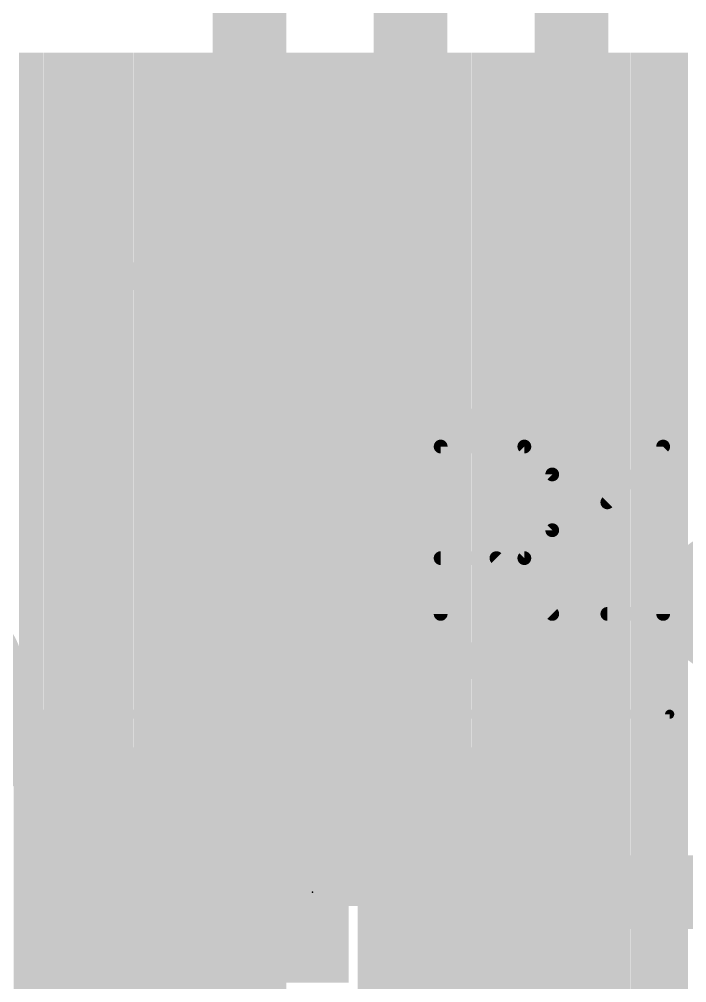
# Model space of a CAD drawing. Extents: x -7.5 to 53.1, y 33.1 to 75.6.
# Drawn here: x 30.35 to 34.04, y 48.7 to 54.02 of the extents above; entities that cross this region are included whole.
import ezdxf

# ---------------------------------------------------------------- set-up
doc = ezdxf.new("R2010")
doc.units = 0
for name, color, linetype in [('1', 22, 'CONTINUOUS'), ('16', 175, 'CONTINUOUS'), ('18', 82, 'CONTINUOUS'), ('21', 251, 'CONTINUOUS'), ('22', 2, 'CONTINUOUS'), ('23', 7, 'CONTINUOUS'), ('25', 253, 'CONTINUOUS'), ('29', 253, 'CONTINUOUS'), ('31', 253, 'CONTINUOUS'), ('35', 253, 'CONTINUOUS'), ('39', 22, 'CONTINUOUS'), ('51', 53, 'CONTINUOUS')]:
    doc.layers.add(name, color=color, linetype=linetype)

# ---------------------------------------------------------------- blocks, each defined once
blk = doc.blocks.new('RECT')
blk.add_solid([(-0.5, -0.5), (0.5, -0.5), (-0.5, 0.5), (0.5, 0.5)])
blk = doc.blocks.new('ROUNDV')
at = {"const_width": 0.5}
blk.add_lwpolyline([(0, -0.25, 1), (0, 0.25, 1), (0, -0.25)], format="xyb", dxfattribs=at)

msp = doc.modelspace()

# ---------------------------------------------------------------- linework, layer by layer
at = {"layer": '1', "const_width": 0.4064}
for points in [[(31.02, 49.371), (29.972, 50.419)], [(31.02, 49.2), (31.02, 49.371)], [(31.03, 49.19), (31.02, 49.2)], [(31.03, 47.2), (31.03, 49.19)], [(34.62, 49.2), (32.92, 49.2)]]:
    msp.add_lwpolyline(points, dxfattribs=at)
at = {"layer": '1', "const_width": 0.2032}
for points in [[(31.1216, 49.371, 1), (30.9184, 49.371)], [(30.9482, 49.2992, 1), (31.0918, 49.4428)], [(31.0918, 49.2718, 1), (30.9482, 49.1282)], [(31.1316, 49.19, 1), (30.9284, 49.19)], [(32.92, 49.3016, 1), (32.92, 49.0984)], [(30.9582, 49.1182, 1), (31.1018, 49.2618)], [(30.9184, 49.2, 1), (31.1216, 49.2)]]:
    msp.add_lwpolyline(points, format="xyb", dxfattribs=at)
at = {"layer": '16', "const_width": 0.4064}
for points in [[(33.401, 58.166), (33.401, 40.259)], [(31.623, 41.021), (31.623, 57.404)], [(32.512, 56.642), (32.512, 40.513)]]:
    msp.add_lwpolyline(points, dxfattribs=at)
at = {"layer": '21', "const_width": 0.1524}
msp.add_lwpolyline([(31.5976, 52.6034), (30.5816, 52.6034)], dxfattribs=at)
at = {"layer": '21', "const_width": 0.0762}
for points in [[(30.5816, 52.6415, 1), (30.5816, 52.5653)], [(31.5976, 52.5653, 1), (31.5976, 52.6415)]]:
    msp.add_lwpolyline(points, format="xyb", dxfattribs=at)
at = {"layer": '23'}
msp.add_point((31.97, 49.2), dxfattribs=at)
at = {"layer": '25'}
for points, const_width in [([(33.274, 51.143), (33.274, 52.3972)], 0.2032), ([(32.0199, 51.143), (31.3928, 51.7701)], 0.2032), ([(31.3928, 51.7701), (33.274, 51.7701)], 0.2032), ([(32.6781, 50.7371), (32.6781, 51.6617)], 0.0762), ([(32.6781, 51.6617), (33.1404, 51.6617)], 0.0762), ([(33.1404, 51.6617), (33.2945, 51.5076)], 0.0762), ([(33.5989, 51.3535), (33.9071, 51.6617)], 0.0762), ([(33.9071, 51.6617), (33.9071, 50.7371)], 0.0762), ([(33.2945, 51.5076), (33.2945, 51.1994)], 0.0762), ([(33.2945, 51.1994), (33.1404, 51.0453)], 0.0762), ([(33.1404, 51.0453), (32.6781, 51.0453)], 0.0762), ([(32.9863, 51.0453), (33.2945, 50.7371)], 0.0762), ([(33.5989, 50.7371), (34.2153, 50.7371)], 0.0762), ([(32.9605, 50.4793), (31.3928, 50.4793)], 0.2032), ([(33.274, 50.1658), (32.9605, 50.4793)], 0.2032), ([(33.274, 49.5387), (33.274, 50.1658)], 0.2032), ([(32.9605, 49.2252), (33.274, 49.5387)], 0.2032), ([(31.3928, 49.2252), (32.9605, 49.2252)], 0.2032)]:
    msp.add_lwpolyline(points, dxfattribs=dict(at, const_width=const_width))
for points, const_width in [([(33.3248, 52.3972, 1), (33.2232, 52.3972)], 0.1016), ([(31.4287, 51.806, 1), (31.3569, 51.7342)], 0.1016), ([(31.3928, 51.8209, 1), (31.3928, 51.7193)], 0.1016), ([(33.274, 51.7193, 1), (33.274, 51.8209)], 0.1016), ([(32.6781, 51.6807, 1), (32.6781, 51.6426)], 0.0381), ([(32.6972, 51.6617, 1), (32.6591, 51.6617)], 0.0381), ([(33.1539, 51.6752, 1), (33.1269, 51.6482)], 0.0381), ([(33.1404, 51.6426, 1), (33.1404, 51.6807)], 0.0381), ([(33.9261, 51.6617, 1), (33.888, 51.6617)], 0.0381), ([(33.9205, 51.6482, 1), (33.8936, 51.6752)], 0.0381), ([(33.3135, 51.5076, 1), (33.2754, 51.5076)], 0.0381), ([(33.281, 51.4941, 1), (33.308, 51.5211)], 0.0381), ([(33.5854, 51.367, 1), (33.6124, 51.34)], 0.0381), ([(31.9839, 51.1071, 1), (32.0558, 51.1789)], 0.1016), ([(33.2754, 51.1994, 1), (33.3135, 51.1994)], 0.0381), ([(33.308, 51.1859, 1), (33.281, 51.2129)], 0.0381), ([(33.2232, 51.143, 1), (33.3248, 51.143)], 0.1016), ([(32.6781, 51.0643, 1), (32.6781, 51.0262)], 0.0381), ([(32.9998, 51.0588, 1), (32.9728, 51.0318)], 0.0381), ([(33.1269, 51.0588, 1), (33.1539, 51.0318)], 0.0381), ([(33.1404, 51.0262, 1), (33.1404, 51.0643)], 0.0381), ([(33.5989, 50.7562, 1), (33.5989, 50.7181)], 0.0381), ([(32.6591, 50.7371, 1), (32.6972, 50.7371)], 0.0381), ([(33.281, 50.7236, 1), (33.308, 50.7506)], 0.0381), ([(33.888, 50.7371, 1), (33.9261, 50.7371)], 0.0381), ([(31.3928, 50.5301, 1), (31.3928, 50.4285)], 0.1016), ([(32.9964, 50.5153, 1), (32.9245, 50.4434)], 0.1016), ([(32.9605, 50.4285, 1), (32.9605, 50.5301)], 0.1016), ([(33.3248, 50.1658, 1), (33.2232, 50.1658)], 0.1016), ([(33.2381, 50.1299, 1), (33.3099, 50.2017)], 0.1016), ([(33.3099, 49.5028, 1), (33.2381, 49.5747)], 0.1016), ([(33.2232, 49.5387, 1), (33.3248, 49.5387)], 0.1016), ([(31.3928, 49.276, 1), (31.3928, 49.1744)], 0.1016), ([(32.9245, 49.2611, 1), (32.9964, 49.1893)], 0.1016), ([(32.9605, 49.1744, 1), (32.9605, 49.276)], 0.1016)]:
    msp.add_lwpolyline(points, format="xyb", dxfattribs=dict(at, const_width=const_width))
at = {"layer": '39', "const_width": 0.0508}
for points in [[(29.997, 50.183), (33.943, 50.183)], [(33.943, 50.183), (33.943, 48.217)]]:
    msp.add_lwpolyline(points, dxfattribs=at)
at = {"layer": '39', "const_width": 0.0254}
for points in [[(33.9557, 50.183, 1), (33.9303, 50.183)], [(33.943, 50.1703, 1), (33.943, 50.1957)]]:
    msp.add_lwpolyline(points, format="xyb", dxfattribs=at)
at = {"layer": '51', "const_width": 0.1524}
msp.add_lwpolyline([(31.56, 49.835), (32.38, 49.835)], dxfattribs=at)
at = {"layer": '51', "const_width": 0.0762}
for points in [[(31.56, 49.8731, 1), (31.56, 49.7969)], [(32.38, 49.7969, 1), (32.38, 49.8731)]]:
    msp.add_lwpolyline(points, format="xyb", dxfattribs=at)

# ---------------------------------------------------------------- block references
at = {"layer": '1', "xscale": 1.3, "yscale": 1.5}
for p in [(31.02, 49.2), (32.92, 49.2)]:
    msp.add_blockref('RECT', p, dxfattribs=at)
at = {"layer": '18', "xscale": 0.8048, "yscale": 0.8048}
for p in [(34.29, 50.8), (34.29, 50.8), (29.972, 50.419), (29.972, 50.419)]:
    msp.add_blockref('ROUNDV', p, dxfattribs=at)
at = {"layer": '22', "yscale": 0.0076, "rotation": 270}
for p, xscale in [((30.353, 51.5734), 4.5263), ((30.3606, 51.5734), 4.5263), ((30.3682, 51.5734), 4.5263), ((30.3759, 51.5734), 4.5263), ((30.3835, 51.5734), 4.5263), ((30.3911, 51.5734), 4.5263), ((30.3987, 51.5734), 4.5263), ((30.4063, 51.5734), 4.5263), ((30.414, 51.5734), 4.5263), ((30.4216, 51.5734), 4.5263), ((30.4292, 51.5734), 4.5263), ((30.4368, 51.5734), 4.5263), ((30.4444, 51.5734), 4.5263), ((30.4521, 51.5734), 4.5263), ((30.4597, 51.5734), 4.5263), ((30.4673, 51.5734), 4.5263), ((30.4749, 51.5734), 4.5263), ((30.4825, 51.5734), 4.5263), ((30.4902, 51.5734), 4.5263), ((30.4978, 51.5734), 4.5263), ((30.5054, 51.5734), 4.5263), ((30.513, 51.5734), 4.5263), ((30.5206, 51.5734), 4.5263), ((30.5283, 51.5734), 4.5263), ((30.5359, 51.5734), 4.5263), ((30.5435, 51.5734), 4.5263), ((30.5511, 51.5734), 4.5263), ((30.5587, 51.5734), 4.5263), ((30.5664, 51.5734), 4.5263), ((30.574, 51.5734), 4.5263), ((30.5816, 51.5734), 4.5263), ((30.5892, 51.5734), 4.5263), ((30.5968, 51.5734), 4.5263), ((30.6045, 51.5734), 4.5263), ((30.6121, 51.5734), 4.5263), ((30.6197, 51.5734), 4.5263), ((30.6273, 51.5734), 4.5263), ((30.6349, 51.5734), 4.5263), ((30.6426, 51.5734), 4.5263), ((30.6502, 51.5734), 4.5263), ((30.6578, 51.5734), 4.5263), ((30.6654, 51.5734), 4.5263), ((30.673, 51.5734), 4.5263), ((30.6807, 51.5734), 4.5263), ((30.6883, 51.5734), 4.5263), ((30.6959, 51.5734), 4.5263), ((30.7035, 51.5734), 4.5263), ((30.7111, 51.5734), 4.5263), ((30.7188, 51.5734), 4.5263), ((30.7264, 51.5734), 4.5263), ((30.734, 51.5734), 4.5263), ((30.7416, 51.5734), 4.5263), ((30.7492, 51.5734), 4.5263), ((30.7569, 51.5734), 4.5263), ((30.7645, 51.5734), 4.5263), ((30.7721, 51.5734), 4.5263), ((30.7797, 51.5734), 4.5263), ((30.7873, 51.5734), 4.5263), ((30.795, 51.5734), 4.5263), ((30.8026, 51.5734), 4.5263), ((30.8102, 51.5734), 4.5263), ((30.8178, 51.5734), 4.5263), ((30.8254, 51.5734), 4.5263), ((30.8331, 51.5734), 4.5263), ((30.8407, 51.5734), 4.5263), ((30.8483, 51.5734), 4.5263), ((30.8559, 51.5734), 4.5263), ((30.8635, 51.5734), 4.5263), ((30.8712, 51.5734), 4.5263), ((30.8788, 51.5734), 4.5263), ((30.8864, 51.5734), 4.5263), ((30.894, 51.5734), 4.5263), ((30.9016, 51.5734), 4.5263), ((30.9093, 51.5734), 4.5263), ((30.9169, 51.5734), 4.5263), ((30.9245, 51.5734), 4.5263), ((30.9321, 51.5734), 4.5263), ((30.9397, 51.5734), 4.5263), ((30.9474, 51.5734), 4.5263), ((30.955, 51.5734), 4.5263), ((30.9626, 51.5734), 4.5263), ((30.9702, 51.5734), 4.5263), ((30.9778, 51.5734), 4.5263), ((30.9855, 51.5734), 4.5263), ((30.9931, 51.5734), 4.5263), ((31.0007, 51.5734), 4.5263), ((31.0083, 51.5734), 4.5263), ((31.0159, 51.5734), 4.5263), ((31.0236, 51.5734), 4.5263), ((31.0312, 51.5734), 4.5263), ((31.0388, 51.5734), 4.5263), ((31.0464, 51.5734), 4.5263), ((31.054, 51.5734), 4.5263), ((31.0617, 51.5734), 4.5263), ((31.0693, 51.5734), 4.5263), ((31.0769, 51.5734), 4.5263), ((31.0845, 51.5734), 4.5263), ((31.0921, 51.5734), 4.5263), ((31.0998, 51.5734), 4.5263), ((31.1074, 51.5734), 4.5263), ((31.115, 51.5734), 4.5263), ((31.1226, 51.5734), 4.5263), ((31.1302, 51.5734), 4.5263), ((31.1379, 51.5734), 4.5263), ((31.1455, 51.5734), 4.5263), ((31.1531, 51.5734), 4.5263), ((31.1607, 51.5734), 4.5263), ((31.1683, 51.5734), 4.5263), ((31.176, 51.5734), 4.5263), ((31.1836, 51.5734), 4.5263), ((31.1912, 51.5734), 4.5263), ((31.1988, 51.5734), 4.5263), ((31.2064, 51.5734), 4.5263), ((31.2141, 51.5734), 4.5263), ((31.2217, 51.5734), 4.5263), ((31.2293, 51.5734), 4.5263), ((31.2369, 51.5734), 4.5263), ((31.2445, 51.5734), 4.5263), ((31.2522, 51.5734), 4.5263), ((31.2598, 51.5734), 4.5263), ((31.2674, 51.5734), 4.5263), ((31.275, 51.5734), 4.5263), ((31.2826, 51.5734), 4.5263), ((31.2903, 51.5734), 4.5263), ((31.2979, 51.5734), 4.5263), ((31.3055, 51.5734), 4.5263), ((31.3131, 51.5734), 4.5263), ((31.3207, 51.5734), 4.5263), ((31.3284, 51.5734), 4.5263), ((31.336, 51.5734), 4.5263), ((31.3436, 51.5734), 4.5263), ((31.3512, 51.5734), 4.5263), ((31.3588, 51.5734), 4.5263), ((31.3665, 51.5734), 4.5263), ((31.3741, 51.5734), 4.5263), ((31.3817, 51.5734), 4.5263), ((31.3893, 51.5734), 4.5263), ((31.3969, 51.5734), 4.5263), ((31.4046, 51.5734), 4.5263), ((31.4122, 51.5734), 4.5263), ((31.4198, 51.5734), 4.5263), ((31.4274, 51.5734), 4.5263), ((31.435, 51.5734), 4.5263), ((31.4427, 51.5734), 4.5263), ((31.4503, 51.5734), 4.5263), ((31.4579, 51.5734), 4.5263), ((31.4655, 51.5734), 4.5263), ((31.4731, 51.5734), 4.5263), ((31.4808, 51.5734), 4.5263), ((31.4884, 51.5734), 4.5263), ((31.496, 51.5734), 4.5263), ((31.5036, 51.5734), 4.5263), ((31.5112, 51.5734), 4.5263), ((31.5189, 51.5734), 4.5263), ((31.5265, 51.5734), 4.5263), ((31.5341, 51.5734), 4.5263), ((31.5417, 51.5734), 4.5263), ((31.5493, 51.5734), 4.5263), ((31.557, 51.5734), 4.5263), ((31.5646, 51.5734), 4.5263), ((31.5722, 51.5734), 4.5263), ((31.5798, 51.5734), 4.5263), ((31.5874, 51.5734), 4.5263), ((31.5951, 51.5734), 4.5263), ((31.6027, 51.5734), 4.5263), ((31.6103, 51.5734), 4.5263), ((31.6179, 51.5734), 4.5263), ((31.6255, 51.5734), 4.5263), ((31.6332, 51.5734), 4.5263), ((31.6408, 51.5734), 4.5263), ((31.6484, 51.5734), 4.5263), ((31.656, 51.5734), 4.5263), ((31.6636, 51.5734), 4.5263), ((31.6713, 51.5734), 4.5263), ((31.6789, 51.5734), 4.5263), ((31.6865, 51.5734), 4.5263), ((31.6941, 51.5734), 4.5263), ((31.7017, 51.5734), 4.5263), ((31.7094, 51.5734), 4.5263), ((31.717, 51.5734), 4.5263), ((31.7246, 51.5734), 4.5263), ((31.7322, 51.5734), 4.5263), ((31.7398, 51.5734), 4.5263), ((31.7475, 51.5734), 4.5263), ((31.7551, 51.5734), 4.5263), ((31.7627, 51.5734), 4.5263), ((31.7703, 51.5734), 4.5263), ((31.7779, 51.5734), 4.5263), ((31.7856, 51.5734), 4.5263), ((31.7932, 51.5734), 4.5263), ((31.8008, 51.5734), 4.5263), ((31.8084, 51.5734), 4.5263), ((31.816, 51.5734), 4.5263), ((31.8237, 51.5734), 4.5263), ((31.8313, 51.5734), 4.5263), ((31.8389, 51.5734), 4.5263), ((31.8465, 51.5734), 4.5263), ((31.8541, 51.5734), 4.5263), ((31.8618, 51.5734), 4.5263), ((31.8694, 51.5734), 4.5263), ((31.877, 51.5734), 4.5263), ((31.8846, 51.5734), 4.5263), ((31.8922, 51.5734), 4.5263), ((31.8999, 51.5734), 4.5263), ((31.9075, 51.5734), 4.5263), ((31.9151, 51.5734), 4.5263), ((31.9227, 51.5734), 4.5263), ((31.9303, 51.5734), 4.5263), ((31.938, 51.5734), 4.5263), ((31.9456, 51.5734), 4.5263), ((31.9532, 51.5734), 4.5263), ((31.9608, 51.5734), 4.5263), ((31.9684, 51.5734), 4.5263), ((31.9761, 51.5734), 4.5263), ((31.9837, 51.5734), 4.5263), ((31.9913, 51.5734), 4.5263), ((31.9989, 51.5734), 4.5263), ((32.0065, 51.5734), 4.5263), ((32.0142, 51.5734), 4.5263), ((32.0218, 51.5734), 4.5263), ((32.0294, 51.5734), 4.5263), ((32.037, 51.5734), 4.5263), ((32.0446, 51.5734), 4.5263), ((32.0523, 51.5734), 4.5263), ((32.0599, 51.5734), 4.5263), ((32.0675, 51.5734), 4.5263), ((32.0751, 51.5734), 4.5263), ((32.0827, 51.5734), 4.5263), ((32.0904, 51.5734), 4.5263), ((32.098, 51.5734), 4.5263), ((32.1056, 51.5734), 4.5263), ((32.1132, 51.5734), 4.5263), ((32.1208, 51.5734), 4.5263), ((32.1285, 51.5734), 4.5263), ((32.1361, 51.5734), 4.5263), ((32.1437, 51.5734), 4.5263), ((32.1513, 51.5734), 4.5263), ((32.1589, 51.5734), 4.5263), ((32.1666, 51.5734), 4.5263), ((32.1742, 51.5734), 4.5263), ((32.1818, 51.5734), 4.5263), ((32.1894, 51.5734), 4.5263), ((32.197, 51.5734), 4.5263), ((32.2047, 51.5734), 4.5263), ((32.2123, 51.5734), 4.5263), ((32.2199, 51.5734), 4.5263), ((32.2275, 51.5734), 4.5263), ((32.2351, 51.5734), 4.5263), ((32.2428, 51.5734), 4.5263), ((32.2504, 51.5734), 4.5263), ((32.258, 51.5734), 4.5263), ((32.2656, 51.5734), 4.5263), ((32.2732, 51.5734), 4.5263), ((32.2809, 51.5734), 4.5263), ((32.2885, 51.5734), 4.5263), ((32.2961, 51.5734), 4.5263), ((32.3037, 51.5734), 4.5263), ((32.3113, 51.5734), 4.5263), ((32.319, 51.5734), 4.5263), ((32.3266, 51.5734), 4.5263), ((32.3342, 51.5734), 4.5263), ((32.3418, 51.5734), 4.5263), ((32.3494, 51.5734), 4.5263), ((32.3571, 51.5734), 4.5263), ((32.3647, 51.5734), 4.5263), ((32.3723, 49.2074), 9.2583), ((32.3799, 49.1617), 9.3497), ((32.3875, 49.1274), 9.4183), ((32.3952, 49.1046), 9.464), ((32.4028, 49.0817), 9.5098), ((32.4104, 49.0588), 9.5555), ((32.418, 49.0436), 9.586), ((32.4256, 49.0245), 9.6241), ((32.4333, 49.0093), 9.6545), ((32.4409, 48.9941), 9.685), ((32.4485, 48.9788), 9.7155), ((32.4561, 48.9636), 9.746), ((32.4637, 48.9522), 9.7688), ((32.4714, 48.9407), 9.7917), ((32.479, 48.9293), 9.8146), ((32.4866, 48.9141), 9.845), ((32.4942, 48.9064), 9.8603), ((32.5018, 48.895), 9.8831), ((32.5095, 48.8836), 9.906), ((32.5171, 48.876), 9.9212), ((32.5247, 48.8645), 9.9441), ((32.5323, 48.8569), 9.9593), ((32.5399, 48.8455), 9.9822), ((32.5476, 48.8379), 9.9974), ((32.5552, 48.8302), 10.0127), ((32.5628, 48.8188), 10.0355), ((32.5704, 48.8112), 10.0508), ((32.578, 48.8036), 10.066), ((32.5857, 48.7959), 10.0813), ((32.5933, 48.7845), 10.1041), ((32.6009, 48.7807), 10.1117), ((32.6085, 48.7693), 10.1346), ((32.6161, 48.7617), 10.1498), ((32.6238, 48.7578), 10.1575), ((32.6314, 48.7502), 10.1727), ((32.639, 48.7426), 10.1879), ((32.6466, 48.735), 10.2032), ((32.6542, 48.7274), 10.2184), ((32.6619, 48.7197), 10.2337), ((32.6695, 48.7159), 10.2413), ((32.6771, 48.7083), 10.2565), ((32.6847, 48.7007), 10.2718), ((32.6923, 48.6969), 10.2794), ((32.7, 48.6893), 10.2946), ((32.7076, 48.6816), 10.3099), ((32.7152, 49.3598), 8.9535), ((32.7228, 49.3941), 8.8849), ((32.7304, 49.4246), 8.824), ((32.7381, 49.4475), 8.7782), ((32.7457, 49.4665), 8.7401), ((32.7533, 49.4856), 8.702), ((32.7609, 49.5008), 8.6716), ((32.7685, 49.516), 8.6411), ((32.7762, 49.5313), 8.6106), ((32.7838, 49.5465), 8.5801), ((32.7914, 49.5618), 8.5496), ((32.799, 49.5694), 8.5344), ((32.8066, 49.5808), 8.5115), ((32.8143, 49.5922), 8.4887), ((32.8219, 49.6037), 8.4658), ((32.8295, 49.6151), 8.443), ((32.8371, 49.6227), 8.4277), ((32.8447, 49.6341), 8.4049), ((32.8524, 49.6418), 8.3896), ((32.86, 49.6532), 8.3668), ((32.8676, 49.6608), 8.3515), ((32.8752, 49.6722), 8.3287), ((32.8828, 49.6799), 8.3134), ((32.8905, 49.6875), 8.2982), ((32.8981, 49.6951), 8.2829), ((32.9057, 49.7027), 8.2677), ((32.9133, 49.7103), 8.2525), ((32.9209, 49.718), 8.2372), ((32.9286, 49.7256), 8.222), ((32.9362, 49.7332), 8.2067), ((32.9438, 49.7408), 8.1915), ((32.9514, 49.7484), 8.1763), ((32.959, 49.7523), 8.1686), ((32.9667, 49.7599), 8.1534), ((32.9743, 49.7675), 8.1382), ((32.9819, 49.7713), 8.1305), ((32.9895, 49.7789), 8.1153), ((32.9971, 49.7865), 8.1001), ((33.0048, 49.7904), 8.0924), ((33.0124, 49.798), 8.0772), ((33.02, 49.8018), 8.0696), ((33.0276, 49.8094), 8.0543), ((33.0352, 49.8132), 8.0467), ((33.0429, 49.8208), 8.0315), ((33.0505, 49.8246), 8.0239), ((33.0581, 49.8323), 8.0086), ((33.0657, 49.8361), 8.001), ((33.0733, 49.8399), 7.9934), ((33.081, 49.8475), 7.9781), ((33.0886, 49.8513), 7.9705), ((33.0962, 49.8589), 7.9553), ((33.1038, 49.8627), 7.9477), ((33.1114, 49.8666), 7.94), ((33.1191, 49.8704), 7.9324), ((33.1267, 49.8742), 7.9248), ((33.1343, 49.8818), 7.9096), ((33.1419, 49.8856), 7.9019), ((33.1495, 49.8894), 7.8943), ((33.1572, 49.897), 7.8791), ((33.1648, 49.9008), 7.8715), ((33.1724, 49.9047), 7.8638), ((33.18, 49.9085), 7.8562), ((33.1876, 49.9123), 7.8486), ((33.1953, 49.9161), 7.841), ((33.2029, 49.9199), 7.8334), ((33.2105, 49.9275), 7.8181), ((33.2181, 49.9313), 7.8105), ((33.2257, 49.9351), 7.8029), ((33.2334, 49.9389), 7.7953), ((33.241, 49.9428), 7.7876), ((33.2486, 49.9466), 7.78), ((33.2562, 49.9504), 7.7724), ((33.2638, 49.9542), 7.7648), ((33.2715, 49.958), 7.7572), ((33.2791, 49.9618), 7.7495), ((33.2867, 49.9656), 7.7419), ((33.2943, 49.9694), 7.7343), ((33.3019, 49.9732), 7.7267), ((33.3096, 49.977), 7.7191), ((33.3172, 49.9809), 7.7114), ((33.3248, 49.9847), 7.7038), ((33.3324, 49.9885), 7.6962), ((33.34, 49.9923), 7.6886), ((33.3477, 49.9923), 7.6886), ((33.3553, 49.9961), 7.681), ((33.3629, 49.9999), 7.6733), ((33.3705, 50.0037), 7.6657), ((33.3781, 50.0075), 7.6581), ((33.3858, 50.0113), 7.6505), ((33.3934, 50.0151), 7.6429), ((33.401, 50.019), 7.6352), ((33.4086, 50.019), 7.6352), ((33.4162, 50.0228), 7.6276), ((33.4239, 50.0266), 7.62), ((33.4315, 50.0304), 7.6124), ((33.4391, 50.0342), 7.6048), ((33.4467, 50.0342), 7.6048), ((33.4543, 50.038), 7.5971), ((33.462, 50.0418), 7.5895), ((33.4696, 50.0456), 7.5819), ((33.4772, 50.0456), 7.5819), ((33.4848, 50.0494), 7.5743), ((33.4924, 50.0532), 7.5667), ((33.5001, 50.0571), 7.559), ((33.5077, 50.0571), 7.559), ((33.5153, 50.0609), 7.5514), ((33.5229, 50.0647), 7.5438), ((33.5305, 50.0647), 7.5438), ((33.5382, 50.0685), 7.5362), ((33.5458, 50.0723), 7.5286), ((33.5534, 50.0761), 7.5209), ((33.561, 50.0761), 7.5209), ((33.5686, 50.0799), 7.5133), ((33.5763, 50.0837), 7.5057), ((33.5839, 50.0837), 7.5057), ((33.5915, 50.0875), 7.4981), ((33.5991, 50.0913), 7.4905), ((33.6067, 50.0913), 7.4905), ((33.6144, 50.0952), 7.4828), ((33.622, 50.0952), 7.4828), ((33.6296, 50.099), 7.4752), ((33.6372, 50.1028), 7.4676), ((33.6448, 50.1028), 7.4676), ((33.6525, 50.1066), 7.46), ((33.6601, 50.1066), 7.46), ((33.6677, 50.1104), 7.4524), ((33.6753, 50.1104), 7.4524), ((33.6829, 50.1142), 7.4447), ((33.6906, 50.118), 7.4371), ((33.6982, 50.118), 7.4371), ((33.7058, 50.1218), 7.4295), ((33.7134, 50.1218), 7.4295), ((33.721, 50.1256), 7.4219), ((33.7287, 50.1256), 7.4219), ((33.7363, 50.1294), 7.4143), ((33.7439, 50.1294), 7.4143), ((33.7515, 50.1333), 7.4066), ((33.7591, 50.1333), 7.4066), ((33.7668, 50.1371), 7.399), ((33.7744, 50.1409), 7.3914), ((33.782, 50.1409), 7.3914), ((33.7896, 50.1409), 7.3914), ((33.7972, 50.1447), 7.3838), ((33.8049, 50.1447), 7.3838), ((33.8125, 50.1485), 7.3762), ((33.8201, 50.1485), 7.3762), ((33.8277, 50.1523), 7.3685), ((33.8353, 50.1523), 7.3685), ((33.843, 50.1561), 7.3609), ((33.8506, 50.1561), 7.3609), ((33.8582, 50.1599), 7.3533), ((33.8658, 50.1599), 7.3533), ((33.8734, 50.1637), 7.3457), ((33.8811, 50.1637), 7.3457), ((33.8887, 50.1637), 7.3457), ((33.8963, 50.1675), 7.3381), ((33.9039, 50.1675), 7.3381), ((33.9115, 50.1714), 7.3304), ((33.9192, 50.1714), 7.3304), ((33.9268, 50.1714), 7.3304), ((33.9344, 50.1752), 7.3228), ((33.942, 50.1752), 7.3228), ((33.9496, 50.1752), 7.3228), ((33.9573, 50.179), 7.3152), ((33.9649, 50.179), 7.3152), ((33.9725, 50.1828), 7.3076), ((33.9801, 50.1828), 7.3076), ((33.9877, 50.1828), 7.3076), ((33.9954, 50.1866), 7.3), ((34.003, 50.1866), 7.3), ((34.0106, 50.1866), 7.3), ((34.0182, 50.1904), 7.2923), ((34.0258, 50.1904), 7.2923), ((34.0335, 50.1904), 7.2923), ((34.0411, 50.1942), 7.2847)]:
    msp.add_blockref('RECT', p, dxfattribs=dict(at, xscale=xscale))
at = {"layer": '29', "xscale": 1.4016, "yscale": 1.6016}
for p in [(31.02, 49.2), (32.92, 49.2)]:
    msp.add_blockref('RECT', p, dxfattribs=at)
at = {"layer": '31', "xscale": 1.3, "yscale": 1.5}
for p in [(31.02, 49.2), (32.92, 49.2)]:
    msp.add_blockref('RECT', p, dxfattribs=at)
at = {"layer": '35', "xscale": 0.3998, "yscale": 1.0002}
msp.add_blockref('RECT', (31.97, 49.2), dxfattribs=at)
at = {"layer": '51', "xscale": 0.65, "yscale": 1.4}
for p in [(31.2282, 49.2015), (32.7014, 49.2015)]:
    msp.add_blockref('RECT', p, dxfattribs=at)

doc.saveas('drawing.dxf')
